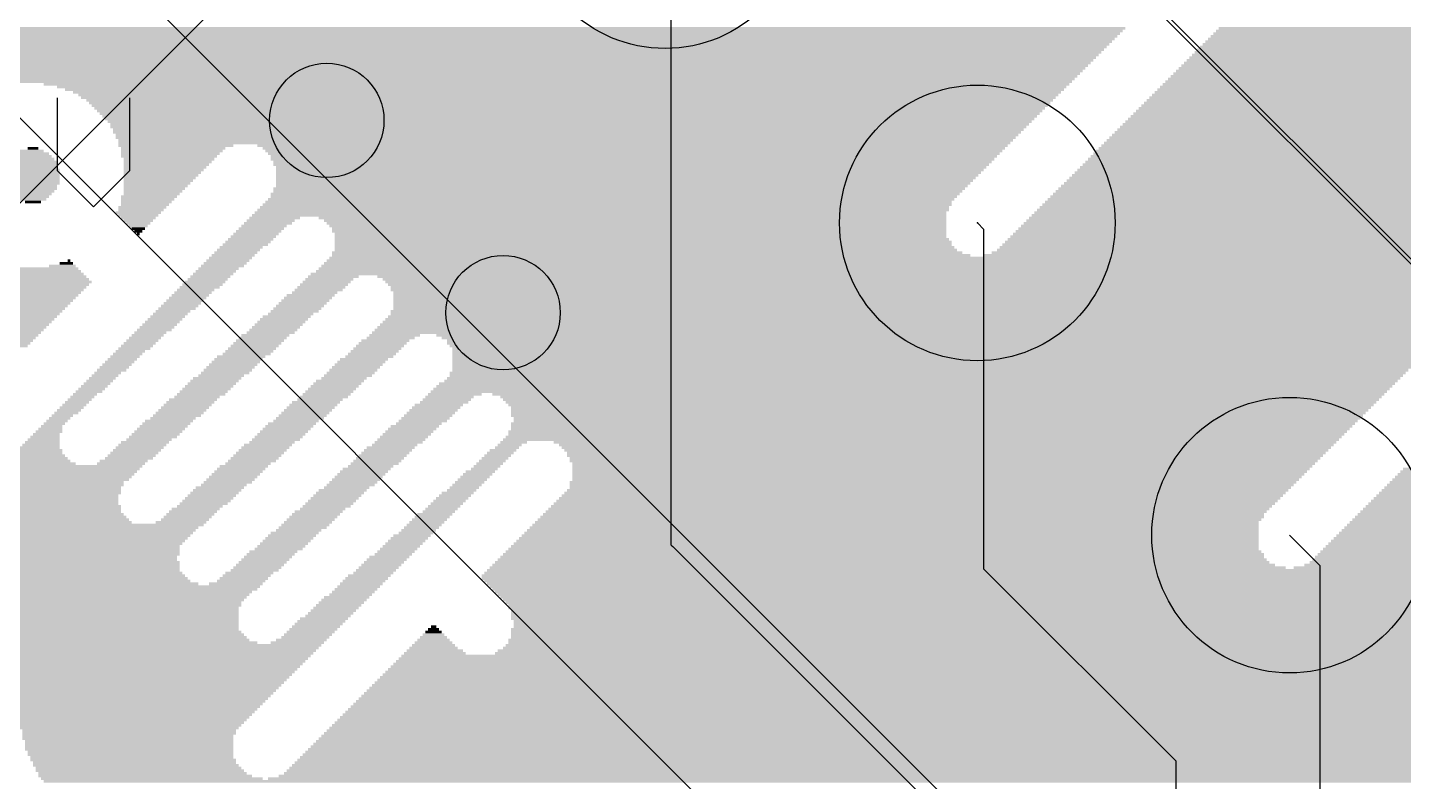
# Model space of a CAD drawing. Extents: x -40.8 to 40.8, y -42.1 to 43.9.
# Drawn here: x 16.17 to 27.08, y 19.27 to 25.25 of the extents above; entities that cross this region are included whole.
import ezdxf

# ---------------------------------------------------------------- set-up
doc = ezdxf.new("R2010")
doc.units = 0
for name, color, linetype in [('1', 22, 'CONTINUOUS'), ('16', 5, 'CONTINUOUS'), ('17', 82, 'CONTINUOUS'), ('18', 82, 'CONTINUOUS'), ('200', 2, 'CONTINUOUS'), ('21', 2, 'CONTINUOUS'), ('23', 2, 'CONTINUOUS'), ('27', 253, 'CONTINUOUS')]:
    doc.layers.add(name, color=color, linetype=linetype)

# ---------------------------------------------------------------- blocks, each defined once
blk = doc.blocks.new('ROUNDP')
blk.add_circle((0, 0), 0.5)
blk = doc.blocks.new('RECT')
blk.add_solid([(-0.5, -0.5), (0.5, -0.5), (-0.5, 0.5), (0.5, 0.5)])
blk = doc.blocks.new('ROUNDV')
blk.add_circle((0, 0), 0.5)

msp = doc.modelspace()

# ---------------------------------------------------------------- linework, layer by layer
at = {"layer": '1'}
for p, q in [((14.605, 22.352), (21.082, 28.829)), ((21.717, 28.829), (31.877, 18.669)), ((21.2725, 21.1455), (21.2725, 26.1239)), ((23.749, 23.6474), (23.6982, 23.6982)), ((23.749, 20.955), (23.749, 23.6474)), ((26.416, 20.9804), (26.1731, 21.2233)), ((21.2725, 21.1455), (21.2845, 21.1335)), ((23.2908, 19.1272), (21.2845, 21.1335)), ((25.273, 19.431), (23.749, 20.955)), ((26.416, 16.129), (26.416, 20.9804)), ((25.273, 16.891), (25.273, 19.431))]:
    msp.add_line(p, q, dxfattribs=at)
at = {"layer": '16'}
msp.add_line((24.384, 16.256), (15.2087, 25.4313), dxfattribs=at)
at = {"layer": '21'}
for p, q in [((31.441, 19.0666), (19.0666, 31.441)), ((15.1069, 27.4812), (27.4812, 15.1069))]:
    msp.add_line(p, q, dxfattribs=at)
at = {"layer": '23'}
msp.add_point((23.6982, 23.6982), dxfattribs=at)
at = {"layer": '27'}
for p, q in [((16.4038, 24.6895), (16.4038, 24.1133)), ((16.9801, 24.1133), (16.9801, 24.6895)), ((16.4038, 24.1133), (16.6919, 23.8252)), ((16.6919, 23.8252), (16.9801, 24.1133))]:
    msp.add_line(p, q, dxfattribs=at)

# ---------------------------------------------------------------- block references
at = {"layer": '17', "xscale": 2.1844, "yscale": 2.1844, "rotation": 135}
for p in [(21.2233, 26.1731), (21.2233, 26.1731), (23.6982, 23.6982), (23.6982, 23.6982), (26.1731, 21.2233), (26.1731, 21.2233)]:
    msp.add_blockref('ROUNDP', p, dxfattribs=at)
at = {"layer": '18', "xscale": 0.9064, "yscale": 0.9064}
for p in [(18.542, 24.511), (18.542, 24.511), (19.939, 22.987), (19.939, 22.987)]:
    msp.add_blockref('ROUNDV', p, dxfattribs=at)
at = {"layer": '200', "yscale": 0.0212}
for p, xscale in [((19.885, 25.241), 9.9711), ((19.8744, 25.2199), 9.9499), ((19.8638, 25.1987), 9.9287), ((27.845, 25.1987), 4.5515), ((27.8344, 25.2199), 4.4881), ((27.8344, 25.241), 4.4457), ((19.8533, 25.1775), 9.9076), ((19.8427, 25.1564), 9.8864), ((19.8321, 25.1352), 9.8652), ((19.8215, 25.114), 9.844), ((19.811, 25.0929), 9.8229), ((28.1308, 25.0929), 5.3349), ((27.8556, 25.114), 4.7421), ((27.8556, 25.1352), 4.6997), ((27.8555, 25.1564), 4.6574), ((27.845, 25.1775), 4.5939), ((19.8004, 25.0717), 9.8017), ((19.7898, 25.0505), 9.7805), ((19.7792, 25.0293), 9.7594), ((19.7686, 25.0082), 9.7382), ((19.758, 24.987), 9.717), ((19.7475, 24.9658), 9.6959), ((28.0355, 24.9658), 5.3984), ((28.0567, 24.987), 5.3983), ((28.0778, 25.0082), 5.3984), ((28.0884, 25.0293), 5.3772), ((28.099, 25.0505), 5.356), ((28.1202, 25.0717), 5.356), ((19.7369, 24.9447), 9.6747), ((19.7263, 24.9235), 9.6535), ((19.7157, 24.9023), 9.6323), ((19.7051, 24.8811), 9.6112), ((19.6945, 24.86), 9.59), ((27.9191, 24.86), 5.3771), ((27.9508, 24.8811), 5.3984), ((27.9719, 24.9023), 5.3983), ((27.9931, 24.9235), 5.3983), ((28.0143, 24.9447), 5.3984), ((18.3713, 24.8388), 12.1939), ((18.3608, 24.8176), 12.1728), ((20.3614, 24.7965), 8.1293), ((20.4037, 24.7753), 8.0022), ((20.4249, 24.7541), 7.9176), ((27.2416, 24.7541), 4.234), ((27.2734, 24.7753), 4.2551), ((27.7603, 24.7965), 5.1867), ((27.8344, 24.8176), 5.2925), ((27.8873, 24.8388), 5.356), ((20.446, 24.733), 7.8329), ((20.4566, 24.7118), 7.7694), ((20.4566, 24.6906), 7.727), ((20.4672, 24.6695), 7.6636), ((20.4672, 24.6483), 7.6212), ((27.1252, 24.6483), 4.2128), ((27.1464, 24.6695), 4.2129), ((27.1675, 24.6906), 4.2128), ((27.1887, 24.7118), 4.2128), ((27.2099, 24.733), 4.2129), ((20.4672, 24.6271), 7.5788), ((20.4672, 24.6059), 7.5366), ((20.4672, 24.5848), 7.4942), ((20.4672, 24.5636), 7.4518), ((20.4672, 24.5424), 7.4095), ((27.0193, 24.5424), 4.2128), ((27.0405, 24.5636), 4.2128), ((27.0617, 24.5848), 4.2129), ((27.0828, 24.6059), 4.2128), ((27.104, 24.6271), 4.2128), ((20.4672, 24.5213), 7.3672), ((20.4672, 24.5001), 7.3248), ((20.4672, 24.4789), 7.2824), ((20.4566, 24.4578), 7.2613), ((20.4566, 24.4366), 7.219), ((26.9135, 24.4366), 4.2128), ((26.9347, 24.4578), 4.2129), ((26.9558, 24.4789), 4.2128), ((26.977, 24.5001), 4.2128), ((26.9982, 24.5213), 4.2129), ((20.446, 24.4154), 7.1978), ((20.446, 24.3942), 7.1555), ((20.4354, 24.3731), 7.1343), ((20.4354, 24.3519), 7.0919), ((20.4249, 24.3307), 7.0708), ((26.8076, 24.3307), 4.2128), ((26.8288, 24.3519), 4.2128), ((26.8499, 24.3731), 4.2129), ((26.8711, 24.3942), 4.2128), ((26.8923, 24.4154), 4.2128), ((16.2121, 24.2037), 0.3387), ((16.212, 24.2249), 0.2964), ((16.2121, 24.2461), 0.2541), ((16.2015, 24.2672), 0.1905), ((16.2121, 24.2884), 0.0847), ((17.3447, 24.3096), 0.9103), ((17.2917, 24.2249), 0.7622), ((17.3235, 24.2884), 0.8257), ((17.3129, 24.2672), 0.8045), ((17.3023, 24.2461), 0.7833), ((17.2917, 24.2037), 0.7198), ((20.9647, 24.3096), 5.9488), ((20.9753, 24.2884), 5.8852), ((20.9753, 24.2672), 5.8429), ((20.9753, 24.2461), 5.8006), ((20.9753, 24.2249), 5.7582), ((20.9647, 24.2037), 5.737), ((26.6806, 24.2037), 4.2128), ((26.7018, 24.2249), 4.2128), ((26.723, 24.2461), 4.2129), ((26.7441, 24.2672), 4.2128), ((26.7653, 24.2884), 4.2128), ((26.7865, 24.3096), 4.2129), ((16.2015, 24.0979), 0.4445), ((16.212, 24.119), 0.4234), ((16.2015, 24.1614), 0.4023), ((16.2015, 24.1402), 0.4023), ((16.2121, 24.1825), 0.3811), ((17.2599, 24.1402), 0.6563), ((17.2811, 24.1825), 0.6986), ((17.2493, 24.119), 0.6351), ((17.2387, 24.0979), 0.6139), ((17.2706, 24.1614), 0.6775), ((20.9647, 24.1825), 5.6948), ((20.9541, 24.1614), 5.6736), ((20.9541, 24.1402), 5.6312), ((20.9436, 24.119), 5.6101), ((20.933, 24.0979), 5.5889), ((26.5748, 24.0979), 4.2129), ((26.5959, 24.119), 4.2128), ((26.6171, 24.1402), 4.2128), ((26.6383, 24.1614), 4.2129), ((26.6594, 24.1825), 4.2128), ((16.2015, 24.0767), 0.4445), ((16.2015, 24.0555), 0.4445), ((16.212, 24.0343), 0.4234), ((16.212, 24.0132), 0.4234), ((16.2015, 23.992), 0.4023), ((17.2282, 24.0767), 0.5928), ((17.2176, 24.0555), 0.5716), ((17.207, 24.0343), 0.5504), ((17.1965, 24.0132), 0.5293), ((17.1859, 23.992), 0.5081), ((20.9224, 24.0767), 5.5677), ((20.9118, 24.0555), 5.5465), ((20.9012, 24.0343), 5.5254), ((20.8906, 24.0132), 5.5042), ((20.88, 23.992), 5.483), ((26.4689, 23.992), 4.2128), ((26.4901, 24.0132), 4.2128), ((26.5113, 24.0343), 4.2129), ((26.5324, 24.0555), 4.2128), ((26.5536, 24.0767), 4.2128), ((16.2121, 23.9708), 0.3811), ((16.2015, 23.9497), 0.3599), ((16.2015, 23.9285), 0.3175), ((16.2015, 23.9073), 0.2753), ((16.2121, 23.8862), 0.2117), ((17.1329, 23.9073), 0.4446), ((17.1223, 23.8862), 0.4234), ((17.1647, 23.9497), 0.4658), ((17.1541, 23.9285), 0.4446), ((17.1753, 23.9708), 0.4869), ((20.7954, 23.8862), 5.4407), ((20.8271, 23.9285), 5.4618), ((20.8165, 23.9073), 5.4407), ((20.8589, 23.9708), 5.4831), ((20.8483, 23.9497), 5.4619), ((26.3631, 23.8862), 4.2129), ((26.3842, 23.9073), 4.2128), ((26.4054, 23.9285), 4.2128), ((26.4266, 23.9497), 4.2129), ((26.4477, 23.9708), 4.2128), ((16.212, 23.865), 0.127), ((17.0482, 23.7803), 0.3599), ((17.08, 23.8227), 0.381), ((17.0694, 23.8015), 0.3599), ((17.1012, 23.8438), 0.3811), ((17.1118, 23.865), 0.4023), ((20.7107, 23.7803), 5.4831), ((20.7318, 23.8015), 5.483), ((20.7424, 23.8227), 5.4618), ((20.7636, 23.8438), 5.4618), ((20.7742, 23.865), 5.4407), ((26.2572, 23.7803), 4.2128), ((26.2784, 23.8015), 4.2128), ((26.2995, 23.8227), 4.2129), ((26.3207, 23.8438), 4.2128), ((26.3419, 23.865), 4.2128), ((17.0482, 23.7591), 0.3175), ((17.0482, 23.738), 0.2753), ((17.0482, 23.7168), 0.2329), ((17.0482, 23.6956), 0.1905), ((17.0482, 23.6745), 0.1481), ((18.0433, 23.6745), 0.3599), ((18.075, 23.6956), 0.381), ((18.0962, 23.7168), 0.3811), ((18.1279, 23.738), 0.4022), ((20.7001, 23.7591), 5.5042), ((20.9647, 23.738), 4.975), ((20.9859, 23.7168), 4.9326), ((20.9964, 23.6956), 4.9115), ((21.007, 23.6745), 4.8903), ((26.1514, 23.6745), 4.2129), ((26.1725, 23.6956), 4.2128), ((26.1937, 23.7168), 4.2128), ((26.2149, 23.738), 4.2129), ((26.236, 23.7591), 4.2128), ((17.0482, 23.6533), 0.1059), ((17.0482, 23.6321), 0.0635), ((17.0482, 23.611), 0.0211), ((17.9163, 23.5474), 0.3599), ((17.9374, 23.5686), 0.3599), ((17.9586, 23.5898), 0.3599), ((17.9797, 23.611), 0.3599), ((18.0009, 23.6321), 0.3598), ((18.0221, 23.6533), 0.3599), ((21.0176, 23.6533), 4.8691), ((21.0176, 23.6321), 4.8691), ((21.0282, 23.611), 4.848), ((21.0282, 23.5898), 4.848), ((21.0388, 23.5686), 4.8691), ((21.0494, 23.5474), 4.8903), ((26.0243, 23.5474), 4.2128), ((26.0455, 23.5686), 4.2128), ((26.0667, 23.5898), 4.2128), ((26.0878, 23.611), 4.2129), ((26.109, 23.6321), 4.2128), ((26.1302, 23.6533), 4.2128), ((17.7997, 23.4416), 0.3387), ((17.8209, 23.4628), 0.3387), ((17.8422, 23.4839), 0.3387), ((17.8633, 23.5051), 0.3388), ((17.8951, 23.5263), 0.3599), ((21.0812, 23.4628), 4.9961), ((21.1129, 23.4416), 5.0596), ((21.0494, 23.5263), 4.8903), ((21.06, 23.5051), 4.9115), ((21.0706, 23.4839), 4.9327), ((25.8868, 23.4416), 4.2763), ((25.9291, 23.4628), 4.234), ((25.9608, 23.4839), 4.2128), ((25.982, 23.5051), 4.2128), ((26.0032, 23.5263), 4.2129), ((15.5663, 23.3357), 2.0111), ((16.445, 23.3569), 0.2117), ((16.4766, 23.3781), 0.1059), ((16.4978, 23.3993), 0.0212), ((17.6834, 23.3357), 0.3175), ((17.7151, 23.3569), 0.3388), ((17.7363, 23.3781), 0.3387), ((17.7575, 23.3993), 0.3387), ((17.7787, 23.4204), 0.3387), ((23.1981, 23.3357), 9.4418), ((23.2193, 23.3569), 9.4418), ((23.2405, 23.3781), 9.4418), ((23.2616, 23.3993), 9.4419), ((23.2828, 23.4204), 9.4418), ((15.5981, 23.3146), 1.99), ((15.6193, 23.2934), 1.99), ((15.6405, 23.2722), 1.9899), ((15.6511, 23.2511), 2.0111), ((15.6722, 23.2299), 2.0112), ((17.5775, 23.2299), 0.3176), ((17.5986, 23.2511), 0.3175), ((17.6198, 23.2722), 0.3175), ((17.641, 23.2934), 0.3176), ((17.6622, 23.3146), 0.3176), ((18.5407, 23.2299), 0.3811), ((18.5619, 23.2511), 0.381), ((18.5937, 23.2722), 0.4023), ((23.1452, 23.2934), 9.463), ((23.177, 23.3146), 9.4418), ((23.3993, 23.2722), 8.9125), ((23.4099, 23.2511), 8.8491), ((23.4099, 23.2299), 8.8067), ((15.6722, 23.2087), 1.9688), ((15.6722, 23.1876), 1.9264), ((15.6722, 23.1664), 1.8842), ((15.6616, 23.1452), 1.863), ((15.6616, 23.124), 1.8206), ((17.4611, 23.124), 0.2964), ((17.4822, 23.1452), 0.2964), ((17.5034, 23.1664), 0.2964), ((17.5352, 23.1876), 0.3175), ((17.5564, 23.2087), 0.3175), ((18.4137, 23.124), 0.381), ((18.4455, 23.1452), 0.3599), ((18.4773, 23.1664), 0.3811), ((18.4984, 23.1876), 0.381), ((18.5196, 23.2087), 0.3811), ((23.4098, 23.2087), 8.7644), ((23.4099, 23.1876), 8.7221), ((23.3993, 23.1664), 8.7009), ((23.3993, 23.1452), 8.6585), ((23.3887, 23.124), 8.6373), ((15.6511, 23.1029), 1.7995), ((15.6511, 23.0817), 1.7571), ((15.6405, 23.0605), 1.7359), ((15.6404, 23.0394), 1.6936), ((15.6299, 23.0182), 1.6725), ((17.3552, 23.0182), 0.2964), ((17.3764, 23.0394), 0.2964), ((17.3976, 23.0605), 0.2963), ((17.4187, 23.0817), 0.2964), ((17.4399, 23.1029), 0.2964), ((18.3079, 23.0182), 0.3811), ((18.3291, 23.0394), 0.3811), ((18.3502, 23.0605), 0.381), ((18.3713, 23.0817), 0.3811), ((18.3925, 23.1029), 0.3811), ((23.3781, 23.1029), 8.6162), ((23.3675, 23.0817), 8.595), ((23.3569, 23.0605), 8.5738), ((23.3464, 23.0394), 8.5527), ((23.3358, 23.0182), 8.5315), ((15.6299, 22.997), 1.6301), ((15.6193, 22.9759), 1.6089), ((15.6193, 22.9547), 1.5666), ((15.6087, 22.9335), 1.5454), ((15.5981, 22.9123), 1.5242), ((17.2388, 22.9123), 0.2752), ((17.2599, 22.9335), 0.2753), ((17.2811, 22.9547), 0.2752), ((17.3023, 22.9759), 0.2752), ((17.3235, 22.997), 0.2752), ((18.1808, 22.9123), 0.3811), ((18.202, 22.9335), 0.381), ((18.2232, 22.9547), 0.381), ((18.255, 22.9759), 0.3599), ((18.2867, 22.997), 0.381), ((23.2405, 22.9123), 8.5103), ((23.2616, 22.9335), 8.5103), ((23.2828, 22.9547), 8.5104), ((23.3146, 22.997), 8.5315), ((23.304, 22.9759), 8.5104), ((15.5663, 22.8277), 1.4183), ((15.5982, 22.8912), 1.4819), ((15.5876, 22.87), 1.4607), ((15.577, 22.8488), 1.4395), ((15.5663, 22.8065), 1.3761), ((15.5558, 22.7853), 1.3549), ((17.1012, 22.7853), 0.254), ((17.1224, 22.8065), 0.2541), ((17.1435, 22.8277), 0.254), ((17.1753, 22.8488), 0.2752), ((17.1964, 22.87), 0.2752), ((17.2176, 22.8912), 0.2752), ((18.0327, 22.7853), 0.3811), ((18.0539, 22.8065), 0.3811), ((18.0962, 22.8277), 0.3811), ((18.1174, 22.8488), 0.3811), ((18.1385, 22.87), 0.381), ((18.1596, 22.8912), 0.3811), ((19.0488, 22.7853), 0.381), ((19.0806, 22.8065), 0.4022), ((23.1558, 22.8277), 8.5104), ((23.177, 22.8488), 8.5103), ((23.1982, 22.87), 8.5103), ((23.2193, 22.8912), 8.5104), ((23.3993, 22.8065), 7.9811), ((23.4098, 22.7853), 7.9176), ((15.5452, 22.7642), 1.3337), ((15.5346, 22.743), 1.3126), ((15.524, 22.7218), 1.2914), ((16.9848, 22.6795), 0.2329), ((17.0165, 22.7006), 0.254), ((17.0376, 22.7218), 0.2541), ((17.0588, 22.743), 0.2541), ((17.08, 22.7642), 0.254), ((17.9268, 22.6795), 0.381), ((17.948, 22.7006), 0.3811), ((17.9692, 22.7218), 0.3811), ((17.9903, 22.743), 0.381), ((18.0115, 22.7642), 0.381), ((18.9218, 22.6795), 0.381), ((18.9429, 22.7006), 0.3811), ((18.9642, 22.7218), 0.3811), ((18.9853, 22.743), 0.381), ((19.0065, 22.7642), 0.3811), ((23.4205, 22.7642), 7.8541), ((23.4099, 22.743), 7.8329), ((23.4099, 22.7218), 7.7905), ((23.4098, 22.7006), 7.7482), ((23.3993, 22.6795), 7.7271), ((16.8789, 22.5736), 0.2328), ((16.9001, 22.5948), 0.2329), ((16.9213, 22.616), 0.2329), ((16.9424, 22.6371), 0.2328), ((16.9636, 22.6583), 0.2329), ((17.7998, 22.5736), 0.381), ((17.8209, 22.5948), 0.3811), ((17.8422, 22.616), 0.3811), ((17.8633, 22.6371), 0.381), ((17.9057, 22.6583), 0.3811), ((18.7948, 22.5736), 0.3811), ((18.816, 22.5948), 0.3811), ((18.8371, 22.616), 0.381), ((18.8795, 22.6371), 0.3811), ((18.9007, 22.6583), 0.3811), ((23.3675, 22.616), 7.6636), ((23.3569, 22.5948), 7.6424), ((23.3463, 22.5736), 7.6212), ((23.3887, 22.6583), 7.7059), ((23.3781, 22.6371), 7.6847), ((16.7625, 22.4678), 0.2117), ((16.7837, 22.4889), 0.2117), ((16.8048, 22.5101), 0.2117), ((16.8366, 22.5313), 0.2329), ((16.8577, 22.5525), 0.2329), ((17.6728, 22.4678), 0.3811), ((17.7046, 22.4889), 0.3599), ((17.7363, 22.5101), 0.3811), ((17.7575, 22.5313), 0.3811), ((17.7786, 22.5525), 0.381), ((18.6784, 22.4678), 0.3599), ((18.7101, 22.4889), 0.381), ((18.7312, 22.5101), 0.3811), ((18.7524, 22.5313), 0.3811), ((18.7736, 22.5525), 0.381), ((23.2722, 22.4678), 7.5577), ((23.304, 22.5101), 7.5788), ((23.2934, 22.4889), 7.5576), ((23.3358, 22.5525), 7.6001), ((23.3252, 22.5313), 7.5789), ((16.6566, 22.3619), 0.2117), ((16.6777, 22.3831), 0.2117), ((16.6989, 22.4043), 0.2117), ((16.7202, 22.4254), 0.2117), ((16.7413, 22.4466), 0.2117), ((17.5669, 22.3619), 0.381), ((17.5881, 22.3831), 0.381), ((17.6092, 22.4043), 0.3811), ((17.6304, 22.4254), 0.3811), ((17.6516, 22.4466), 0.381), ((18.5619, 22.3619), 0.381), ((18.5831, 22.3831), 0.3811), ((18.6043, 22.4043), 0.3811), ((18.6254, 22.4254), 0.381), ((18.6466, 22.4466), 0.381), ((23.1558, 22.3619), 7.5788), ((23.177, 22.3831), 7.5789), ((23.1982, 22.4043), 7.5789), ((23.2193, 22.4254), 7.5788), ((23.2511, 22.4466), 7.5577), ((16.5402, 22.2561), 0.1905), ((16.5614, 22.2772), 0.1905), ((16.5825, 22.2984), 0.1906), ((16.6037, 22.3196), 0.1905), ((16.6249, 22.3408), 0.1905), ((17.4399, 22.2561), 0.381), ((17.4611, 22.2772), 0.3811), ((17.4823, 22.2984), 0.3811), ((17.514, 22.3196), 0.3599), ((17.5458, 22.3408), 0.3811), ((18.4349, 22.2561), 0.381), ((18.4561, 22.2772), 0.3811), ((18.4879, 22.2984), 0.3599), ((18.5196, 22.3196), 0.3811), ((18.5407, 22.3408), 0.3811), ((19.4299, 22.2561), 0.3811), ((19.4722, 22.2772), 0.381), ((19.4934, 22.2984), 0.381), ((19.5145, 22.3196), 0.3811), ((19.5569, 22.3408), 0.4234), ((23.3887, 22.3408), 7.0708), ((23.4099, 22.3196), 6.9861), ((23.4099, 22.2984), 6.9437), ((23.4098, 22.2772), 6.9014), ((23.4099, 22.2561), 6.8591), ((16.4026, 22.1291), 0.1693), ((16.4238, 22.1502), 0.1693), ((16.4449, 22.1714), 0.1694), ((16.4766, 22.1926), 0.1905), ((16.4978, 22.2137), 0.1905), ((16.519, 22.2349), 0.1906), ((17.2917, 22.1291), 0.381), ((17.3235, 22.1502), 0.3599), ((17.3552, 22.1714), 0.381), ((17.3764, 22.1926), 0.381), ((17.3976, 22.2137), 0.3811), ((17.4187, 22.2349), 0.3811), ((18.2973, 22.1291), 0.3599), ((18.3291, 22.1502), 0.3811), ((18.3502, 22.1714), 0.381), ((18.3713, 22.1926), 0.3811), ((18.3925, 22.2137), 0.3811), ((18.4137, 22.2349), 0.381), ((19.3028, 22.1291), 0.3811), ((19.324, 22.1502), 0.3811), ((19.3452, 22.1714), 0.381), ((19.3664, 22.1926), 0.3811), ((19.3876, 22.2137), 0.3811), ((19.4087, 22.2349), 0.381), ((23.3887, 22.1926), 6.7744), ((23.3781, 22.1714), 6.7532), ((23.4099, 22.2349), 6.8167), ((23.3993, 22.2137), 6.7955), ((23.3781, 22.1502), 6.7109), ((23.3675, 22.1291), 6.6898), ((16.3178, 22.0232), 0.2117), ((16.3391, 22.0444), 0.2117), ((16.3497, 22.0655), 0.1905), ((16.3602, 22.0867), 0.1694), ((16.3814, 22.1079), 0.1694), ((17.1859, 22.0232), 0.3811), ((17.2071, 22.0444), 0.3811), ((17.2282, 22.0655), 0.381), ((17.2493, 22.0867), 0.3811), ((17.2706, 22.1079), 0.3811), ((18.1808, 22.0232), 0.3811), ((18.202, 22.0444), 0.381), ((18.2232, 22.0655), 0.381), ((18.2444, 22.0867), 0.3811), ((18.2656, 22.1079), 0.3811), ((19.1759, 22.0232), 0.3811), ((19.197, 22.0444), 0.381), ((19.2182, 22.0655), 0.3811), ((19.2394, 22.0867), 0.3811), ((19.2711, 22.1079), 0.3598), ((23.304, 22.0444), 6.6474), ((23.2934, 22.0232), 6.6262), ((23.3464, 22.1079), 6.6897), ((23.3358, 22.0867), 6.6685), ((23.3252, 22.0655), 6.6473), ((16.265, 21.9174), 0.3175), ((16.2755, 21.9385), 0.2963), ((16.2861, 21.9597), 0.2752), ((16.2967, 21.9809), 0.254), ((16.3073, 22.002), 0.2328), ((17.0588, 21.9174), 0.3811), ((17.08, 21.9385), 0.381), ((17.1012, 21.9597), 0.3811), ((17.133, 21.9809), 0.3599), ((17.1647, 22.002), 0.381), ((18.0539, 21.9174), 0.3811), ((18.075, 21.9385), 0.381), ((18.1068, 21.9597), 0.3599), ((18.1385, 21.9809), 0.381), ((18.1596, 22.002), 0.3811), ((19.0488, 21.9174), 0.381), ((19.0806, 21.9385), 0.3599), ((19.1123, 21.9597), 0.3811), ((19.1335, 21.9809), 0.381), ((19.1547, 22.002), 0.3811), ((19.9697, 21.9174), 0.1906), ((19.9909, 21.9385), 0.1905), ((20.0227, 21.9597), 0.2117), ((23.2511, 21.9809), 6.6262), ((23.2722, 22.002), 6.6262), ((23.4416, 21.9597), 6.2028), ((23.4521, 21.9385), 6.1393), ((23.4522, 21.9174), 6.097), ((16.2544, 21.8115), 0.5081), ((16.2544, 21.8327), 0.4657), ((16.2544, 21.8538), 0.4234), ((16.2544, 21.875), 0.3811), ((16.265, 21.8962), 0.3599), ((16.9318, 21.8115), 0.381), ((16.9742, 21.8327), 0.3811), ((16.9954, 21.8538), 0.3811), ((17.0165, 21.875), 0.381), ((17.0376, 21.8962), 0.3811), ((17.948, 21.8115), 0.3811), ((17.9692, 21.8327), 0.3811), ((17.9903, 21.8538), 0.381), ((18.0115, 21.875), 0.381), ((18.0327, 21.8962), 0.3811), ((18.9429, 21.8115), 0.3811), ((18.9642, 21.8327), 0.3811), ((18.9853, 21.8538), 0.381), ((19.0065, 21.875), 0.3811), ((19.0277, 21.8962), 0.3811), ((19.8532, 21.8115), 0.2117), ((19.8744, 21.8327), 0.2117), ((19.8956, 21.8538), 0.2117), ((19.9168, 21.875), 0.2117), ((19.938, 21.8962), 0.2117), ((23.4522, 21.8962), 6.0546), ((23.4415, 21.8538), 5.9911), ((23.4521, 21.875), 6.0123), ((23.4416, 21.8327), 5.9488), ((23.431, 21.8115), 5.9276), ((16.4555, 21.7057), 1.122), ((16.4767, 21.7268), 1.122), ((16.4978, 21.748), 1.122), ((16.519, 21.7692), 1.122), ((16.265, 21.7903), 0.5716), ((16.9107, 21.7903), 0.3811), ((17.8209, 21.7057), 0.3811), ((17.8422, 21.7268), 0.3811), ((17.8633, 21.748), 0.381), ((17.8845, 21.7692), 0.3811), ((17.9163, 21.7903), 0.3599), ((18.816, 21.7057), 0.3811), ((18.8371, 21.7268), 0.381), ((18.8583, 21.748), 0.381), ((18.8901, 21.7692), 0.3599), ((18.9218, 21.7903), 0.381), ((19.7369, 21.7057), 0.2329), ((19.758, 21.7268), 0.2328), ((19.7898, 21.748), 0.2117), ((19.811, 21.7692), 0.2117), ((19.8322, 21.7903), 0.2117), ((23.431, 21.7903), 5.8852), ((23.3887, 21.7057), 5.8006), ((23.4205, 21.7692), 5.8641), ((23.4099, 21.748), 5.8429), ((23.3993, 21.7268), 5.8217), ((29.1363, 21.7057), 4.2128), ((29.1575, 21.7268), 4.2128), ((29.1787, 21.748), 4.2129), ((14.6243, 21.621), 4.615), ((14.6137, 21.5998), 4.5938), ((16.3497, 21.6421), 1.1643), ((16.4026, 21.6633), 1.1432), ((16.4237, 21.6845), 1.1432), ((17.694, 21.5998), 0.3811), ((17.7257, 21.621), 0.3599), ((17.7575, 21.6421), 0.3811), ((17.7786, 21.6633), 0.381), ((17.7998, 21.6845), 0.381), ((18.6996, 21.5998), 0.3599), ((18.7312, 21.621), 0.3811), ((18.7524, 21.6421), 0.3811), ((18.7736, 21.6633), 0.381), ((18.7948, 21.6845), 0.3811), ((19.631, 21.5998), 0.2328), ((19.6522, 21.621), 0.2329), ((19.6733, 21.6421), 0.2329), ((19.6945, 21.6633), 0.2328), ((19.7157, 21.6845), 0.2329), ((23.3463, 21.6421), 5.7582), ((23.3358, 21.621), 5.7371), ((23.3252, 21.5998), 5.7159), ((23.3781, 21.6845), 5.7794), ((23.3675, 21.6633), 5.7582), ((29.0305, 21.5998), 4.2128), ((29.0517, 21.621), 4.2129), ((29.0728, 21.6421), 4.2128), ((29.094, 21.6633), 4.2128), ((29.1151, 21.6845), 4.2129), ((14.6242, 21.5786), 4.5727), ((14.6242, 21.5575), 4.5727), ((14.6137, 21.5363), 4.5516), ((14.6243, 21.5151), 4.5304), ((14.6243, 21.494), 4.5304), ((17.5881, 21.494), 0.381), ((17.6092, 21.5151), 0.3811), ((17.6304, 21.5363), 0.3811), ((17.6516, 21.5575), 0.381), ((17.6728, 21.5786), 0.3811), ((18.5831, 21.494), 0.3811), ((18.6043, 21.5151), 0.3811), ((18.6254, 21.5363), 0.381), ((18.6466, 21.5575), 0.381), ((18.6678, 21.5786), 0.3811), ((19.5145, 21.494), 0.2541), ((19.5357, 21.5151), 0.254), ((19.5569, 21.5363), 0.254), ((19.5781, 21.5575), 0.2541), ((19.6099, 21.5786), 0.2329), ((23.2194, 21.494), 5.7159), ((23.2405, 21.5151), 5.7159), ((23.2616, 21.5363), 5.7159), ((23.2828, 21.5575), 5.7159), ((23.304, 21.5786), 5.7159), ((28.9246, 21.494), 4.2128), ((28.9458, 21.5151), 4.2128), ((28.967, 21.5363), 4.2129), ((28.9881, 21.5575), 4.2128), ((29.0093, 21.5786), 4.2128), ((14.6349, 21.4728), 4.5092), ((14.6455, 21.4516), 4.5303), ((14.656, 21.4304), 4.5092), ((14.656, 21.4093), 4.5092), ((14.6772, 21.3881), 4.5092), ((14.6878, 21.3669), 4.5304), ((17.4399, 21.3669), 0.381), ((17.4611, 21.3881), 0.3811), ((17.4823, 21.4093), 0.3811), ((17.5034, 21.4304), 0.381), ((17.5352, 21.4516), 0.3599), ((17.5669, 21.4728), 0.381), ((18.4349, 21.3669), 0.381), ((18.4561, 21.3881), 0.3811), ((18.4773, 21.4093), 0.3811), ((18.509, 21.4304), 0.3599), ((18.5407, 21.4516), 0.3811), ((18.5619, 21.4728), 0.381), ((19.377, 21.3669), 0.2753), ((19.3981, 21.3881), 0.2752), ((19.4299, 21.4093), 0.254), ((19.4511, 21.4304), 0.2541), ((19.4722, 21.4516), 0.254), ((19.4934, 21.4728), 0.254), ((23.1029, 21.3669), 5.7371), ((23.1135, 21.3881), 5.7159), ((23.1347, 21.4093), 5.7159), ((23.1558, 21.4304), 5.7159), ((23.177, 21.4516), 5.7159), ((23.1982, 21.4728), 5.7159), ((28.7976, 21.3669), 4.2128), ((28.8188, 21.3881), 4.2128), ((28.84, 21.4093), 4.2129), ((28.8611, 21.4304), 4.2128), ((28.8823, 21.4516), 4.2128), ((28.9035, 21.4728), 4.2129), ((14.709, 21.3458), 4.5304), ((14.7301, 21.3246), 4.5304), ((15.0265, 21.3034), 5.0808), ((15.0053, 21.2823), 5.0385), ((15.0053, 21.2611), 4.9961), ((17.387, 21.3246), 0.4022), ((17.4187, 21.3458), 0.3811), ((18.3185, 21.2611), 0.3599), ((18.3502, 21.2823), 0.381), ((18.3713, 21.3034), 0.3811), ((18.3925, 21.3246), 0.3811), ((18.4137, 21.3458), 0.381), ((19.2711, 21.2611), 0.2752), ((19.2923, 21.2823), 0.2752), ((19.3134, 21.3034), 0.2752), ((19.3346, 21.3246), 0.2752), ((19.3558, 21.3458), 0.2752), ((23.0288, 21.2611), 5.8006), ((23.0394, 21.2823), 5.7794), ((23.05, 21.3034), 5.7583), ((23.0606, 21.3246), 5.7371), ((23.0817, 21.3458), 5.737), ((28.6918, 21.2611), 4.2129), ((28.7129, 21.2823), 4.2128), ((28.7341, 21.3034), 4.2128), ((28.7553, 21.3246), 4.2129), ((28.7764, 21.3458), 4.2128), ((15.0053, 21.2399), 4.9537), ((15.0053, 21.2187), 4.9115), ((15.0053, 21.1976), 4.8691), ((15.0053, 21.1764), 4.8267), ((15.0053, 21.1552), 4.7845), ((18.202, 21.1552), 0.381), ((18.2232, 21.1764), 0.381), ((18.2444, 21.1976), 0.3811), ((18.2656, 21.2187), 0.3811), ((18.2867, 21.2399), 0.381), ((19.1547, 21.1552), 0.2964), ((19.1758, 21.1764), 0.2964), ((19.197, 21.1976), 0.2964), ((19.2182, 21.2187), 0.2964), ((19.2499, 21.2399), 0.2752), ((22.9759, 21.1552), 5.9065), ((22.9865, 21.1764), 5.8853), ((22.9971, 21.1976), 5.8641), ((23.0076, 21.2187), 5.843), ((23.0182, 21.2399), 5.8218), ((28.5859, 21.1552), 4.2128), ((28.6071, 21.1764), 4.2128), ((28.6283, 21.1976), 4.2129), ((28.6494, 21.2187), 4.2128), ((28.6706, 21.2399), 4.2128), ((15.0053, 21.1341), 4.7421), ((15.0265, 21.1129), 4.6998), ((15.0371, 21.0917), 4.6786), ((15.0477, 21.0706), 4.6574), ((15.0583, 21.0494), 4.5939), ((18.075, 21.0494), 0.381), ((18.0962, 21.0706), 0.3811), ((18.1174, 21.0917), 0.3811), ((18.1596, 21.1129), 0.3811), ((18.1808, 21.1341), 0.3811), ((19.0383, 21.0494), 0.3175), ((19.07, 21.0706), 0.2964), ((19.0912, 21.0917), 0.2963), ((19.1123, 21.1129), 0.2964), ((19.1335, 21.1341), 0.2964), ((22.9441, 21.0494), 6.0546), ((22.9547, 21.0706), 6.0334), ((22.9547, 21.0917), 5.9911), ((22.9547, 21.1129), 5.9488), ((22.9653, 21.1341), 5.9276), ((28.4801, 21.0494), 4.2129), ((28.5012, 21.0706), 4.2128), ((28.5224, 21.0917), 4.2128), ((28.5435, 21.1129), 4.2129), ((28.5647, 21.1341), 4.2128), ((15.0795, 21.0282), 4.5515), ((15.1112, 21.007), 4.5304), ((15.1324, 20.9859), 4.4881), ((15.1642, 20.9647), 4.4245), ((15.1959, 20.9435), 4.361), ((17.9692, 20.9435), 0.3811), ((17.9903, 20.9647), 0.381), ((18.0115, 20.9859), 0.381), ((18.0327, 21.007), 0.3811), ((18.0539, 21.0282), 0.3811), ((18.9324, 20.9435), 0.3176), ((18.9535, 20.9647), 0.3175), ((18.9747, 20.9859), 0.3176), ((18.9959, 21.007), 0.3176), ((19.0171, 21.0282), 0.3175), ((25.1457, 20.9435), 10.6697), ((22.9865, 20.9647), 6.3087), ((22.9547, 20.9859), 6.2028), ((22.9441, 21.007), 6.1393), ((22.9441, 21.0282), 6.097), ((28.353, 20.9647), 4.2975), ((28.406, 20.9859), 4.234), ((28.4377, 21.007), 4.2128), ((28.4589, 21.0282), 4.2128), ((15.2594, 20.9224), 4.2764), ((16.5614, 20.9012), 1.7147), ((16.6037, 20.88), 1.6724), ((16.6461, 20.8589), 1.6301), ((16.6883, 20.8377), 1.6725), ((17.821, 20.8377), 0.4234), ((17.8633, 20.8589), 0.381), ((17.8845, 20.88), 0.3811), ((17.9057, 20.9012), 0.3811), ((17.9268, 20.9224), 0.381), ((18.816, 20.8377), 0.3387), ((18.8372, 20.8589), 0.3387), ((18.8583, 20.88), 0.3387), ((18.8795, 20.9012), 0.3387), ((18.9112, 20.9224), 0.3176), ((25.1035, 20.9012), 10.6697), ((25.0929, 20.88), 10.6485), ((25.1246, 20.9224), 10.6696), ((25.0929, 20.8589), 10.6061), ((25.0929, 20.8377), 10.5639), ((16.953, 20.8165), 2.117), ((16.953, 20.7953), 2.0746), ((16.9424, 20.7742), 2.0112), ((16.9424, 20.753), 1.9688), ((16.9424, 20.7318), 1.9264), ((18.6996, 20.7318), 0.3599), ((18.7312, 20.753), 0.3387), ((18.7524, 20.7742), 0.3387), ((18.7736, 20.7953), 0.3388), ((18.7948, 20.8165), 0.3387), ((25.0929, 20.8165), 10.5215), ((25.0929, 20.7953), 10.4791), ((25.0929, 20.7742), 10.4369), ((25.0929, 20.753), 10.3945), ((25.0929, 20.7318), 10.3521), ((16.9424, 20.7107), 1.8842), ((16.9424, 20.6895), 1.8418), ((16.9424, 20.6683), 1.8418), ((16.9424, 20.6472), 1.7994), ((16.953, 20.626), 1.7783), ((16.953, 20.6048), 1.7783), ((18.5724, 20.6048), 0.3599), ((18.5937, 20.626), 0.3599), ((18.6149, 20.6472), 0.3599), ((18.636, 20.6683), 0.3598), ((18.6572, 20.6895), 0.3599), ((18.6784, 20.7107), 0.3599), ((25.0929, 20.7107), 10.3097), ((25.0929, 20.6895), 10.2675), ((25.0929, 20.6683), 10.2251), ((25.0823, 20.6472), 10.2039), ((25.0823, 20.626), 10.1616), ((25.0717, 20.6048), 10.1404), ((16.953, 20.5836), 1.7783), ((16.9636, 20.5625), 1.7571), ((16.9636, 20.5413), 1.7571), ((16.9636, 20.5201), 1.7571), ((16.9636, 20.499), 1.7571), ((18.4561, 20.499), 0.3811), ((18.4773, 20.5201), 0.3811), ((18.4984, 20.5413), 0.381), ((18.5196, 20.5625), 0.3811), ((18.5513, 20.5836), 0.3599), ((19.3876, 20.499), 0.0423), ((25.0611, 20.5836), 10.1192), ((25.0506, 20.5625), 10.0981), ((25.0505, 20.5413), 10.0558), ((25.0399, 20.5201), 10.0346), ((25.0293, 20.499), 10.0134), ((16.9742, 20.4778), 1.7359), ((16.9848, 20.4566), 1.7571), ((16.9954, 20.4355), 1.7783), ((17.0059, 20.4143), 1.7994), ((17.0165, 20.3931), 1.8206), ((18.3396, 20.3931), 0.4022), ((18.3713, 20.4143), 0.3811), ((18.3925, 20.4355), 0.3811), ((18.4137, 20.4566), 0.381), ((18.4349, 20.4778), 0.381), ((19.3876, 20.3931), 0.2541), ((19.3876, 20.4143), 0.2117), ((19.3876, 20.4355), 0.1693), ((19.3875, 20.4566), 0.127), ((19.3876, 20.4778), 0.0847), ((24.9552, 20.3931), 9.9499), ((25.0082, 20.4778), 10.0134), ((24.9976, 20.4566), 9.9922), ((24.987, 20.4355), 9.971), ((24.9764, 20.4143), 9.9499), ((17.0482, 20.3719), 1.8841), ((17.3023, 20.3508), 2.3922), ((17.2917, 20.3296), 2.371), ((17.2812, 20.3084), 2.3499), ((17.2706, 20.2873), 2.3287), ((18.3079, 20.3719), 0.4234), ((19.3982, 20.2873), 0.4869), ((19.3981, 20.3084), 0.4446), ((19.3876, 20.3296), 0.3811), ((19.3876, 20.3508), 0.3387), ((19.3875, 20.3719), 0.2964), ((24.8494, 20.2873), 9.9499), ((24.8706, 20.3084), 9.9499), ((24.9024, 20.3296), 9.9287), ((24.9235, 20.3508), 9.9288), ((24.9447, 20.3719), 9.9287), ((17.2599, 20.2661), 2.3075), ((17.2493, 20.2449), 2.2863), ((17.2388, 20.2238), 2.2652), ((17.2282, 20.2026), 2.244), ((17.2176, 20.1814), 2.2228), ((24.3837, 20.1814), 10.6697), ((24.4048, 20.2026), 10.6697), ((24.426, 20.2238), 10.6696), ((24.4472, 20.2449), 10.6697), ((24.4684, 20.2661), 10.6697), ((17.2071, 20.1602), 2.2017), ((17.1965, 20.1391), 2.1805), ((17.1859, 20.1179), 2.1593), ((17.1753, 20.0967), 2.1382), ((17.1647, 20.0756), 2.117), ((24.2778, 20.0756), 10.6696), ((24.299, 20.0967), 10.6697), ((24.3202, 20.1179), 10.6697), ((24.3414, 20.1391), 10.6697), ((24.3625, 20.1602), 10.6697), ((17.1541, 20.0544), 2.0958), ((17.1435, 20.0332), 2.0746), ((17.133, 20.0121), 2.0535), ((17.1224, 19.9909), 2.0323), ((17.1118, 19.9697), 2.0111), ((17.1012, 19.9485), 1.99), ((24.1508, 19.9485), 10.6697), ((24.172, 19.9697), 10.6697), ((24.1932, 19.9909), 10.6697), ((24.2143, 20.0121), 10.6696), ((24.2355, 20.0332), 10.6697), ((24.2567, 20.0544), 10.6697), ((17.0482, 19.8427), 1.8841), ((17.0906, 19.9274), 1.9688), ((17.08, 19.9062), 1.9476), ((17.0694, 19.885), 1.9265), ((17.0588, 19.8639), 1.9053), ((24.045, 19.8427), 10.6697), ((24.0661, 19.8639), 10.6696), ((24.0873, 19.885), 10.6697), ((24.1085, 19.9062), 10.6697), ((24.1297, 19.9274), 10.6697), ((17.0376, 19.8215), 1.8629), ((17.0271, 19.8004), 1.8418), ((17.0165, 19.7792), 1.8206), ((17.0059, 19.758), 1.7994), ((16.9954, 19.7368), 1.7783), ((23.9391, 19.7368), 10.6697), ((23.9603, 19.758), 10.6697), ((23.9815, 19.7792), 10.6697), ((24.0026, 19.8004), 10.6696), ((24.0237, 19.8215), 10.6697), ((16.9848, 19.7157), 1.7571), ((16.9742, 19.6945), 1.7359), ((16.9742, 19.6733), 1.6936), ((16.9742, 19.6522), 1.6936), ((16.9636, 19.631), 1.6724), ((23.8332, 19.631), 10.6697), ((23.8544, 19.6522), 10.6696), ((23.8756, 19.6733), 10.6697), ((23.8968, 19.6945), 10.6697), ((23.918, 19.7157), 10.6697), ((16.9636, 19.6098), 1.6724), ((16.9742, 19.5887), 1.6513), ((16.9742, 19.5675), 1.6513), ((16.9742, 19.5463), 1.6513), ((16.9742, 19.5251), 1.6513), ((23.7274, 19.5251), 10.6697), ((23.7486, 19.5463), 10.6697), ((23.7698, 19.5675), 10.6697), ((23.7909, 19.5887), 10.6696), ((23.8121, 19.6098), 10.6697), ((16.9848, 19.504), 1.6301), ((16.9848, 19.4828), 1.6301), ((16.9954, 19.4616), 1.6089), ((17.006, 19.4405), 1.6301), ((17.0165, 19.4193), 1.609), ((23.6216, 19.4193), 10.6697), ((23.6427, 19.4405), 10.6696), ((23.6639, 19.4616), 10.6697), ((23.6851, 19.4828), 10.6697), ((23.7063, 19.504), 10.6697), ((17.027, 19.3981), 1.6301), ((17.0482, 19.377), 1.6301), ((17.0588, 19.3558), 1.6513), ((17.08, 19.3346), 1.6512), ((17.1012, 19.3134), 1.6936), ((23.5051, 19.3134), 10.6908), ((23.5369, 19.3346), 10.6697), ((23.5581, 19.3558), 10.6697), ((23.5792, 19.377), 10.6696), ((23.6004, 19.3981), 10.6697), ((17.1541, 19.2923), 1.7572), ((22.5525, 19.2711), 12.5115), ((23.4522, 19.2923), 10.7544)]:
    msp.add_blockref('RECT', p, dxfattribs=dict(at, xscale=xscale))

doc.saveas('drawing.dxf')
